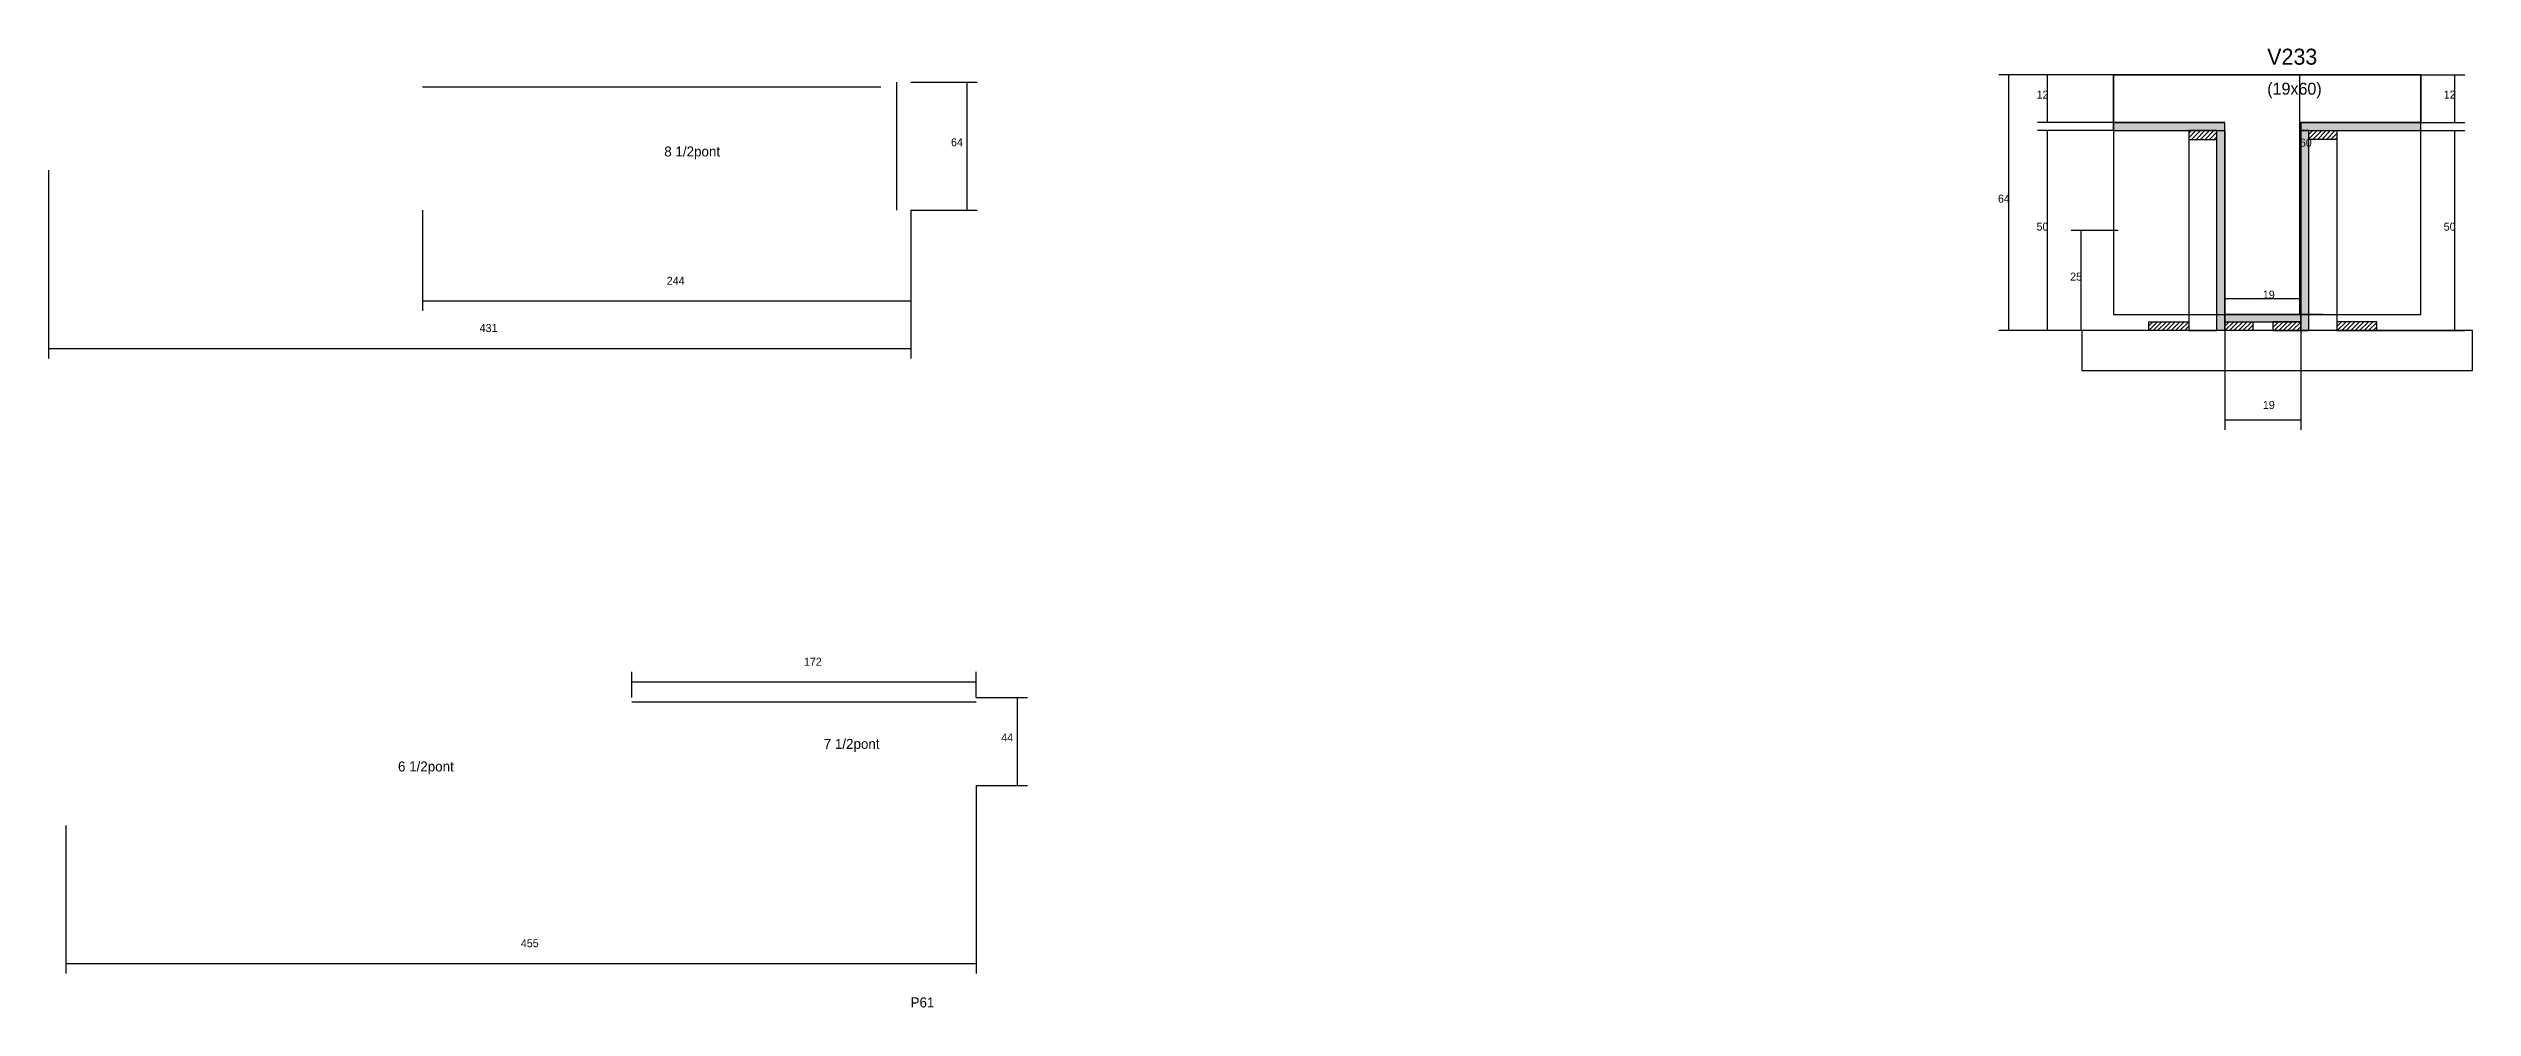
# Model space of a CAD drawing. Header units: metres. Extents: x 5003 to 7220, y 4035 to 4566.
# Drawn here: x 5003 to 6214, y 4086 to 4566 of the extents above; entities that cross this region are included whole.
import ezdxf

# ---------------------------------------------------------------- set-up
doc = ezdxf.new("R2010")
doc.units = ezdxf.units.M
for name, color, linetype in [('CONCRETO', 251, 'Continuous'), ('COTA', 4, 'Continuous'), ('Cota Seção (2x)', 4, 'Continuous'), ('Hachura', 253, 'Continuous'), ('Madeira', 126, 'Continuous'), ('NOMENCLATURA', 7, 'Continuous'), ('Painéis', 200, 'Continuous'), ('SARR_2.2x7', 40, 'Continuous'), ('Texto Seção', 7, 'Continuous')]:
    doc.layers.add(name, color=color, linetype=linetype)

msp = doc.modelspace()

# ---------------------------------------------------------------- hatches: boundary and pattern name
at = {"layer": 'Hachura'}
h = msp.add_hatch(color=8, dxfattribs=at)
h.dxf.hatch_style = 1
h.paths.add_polyline_path([(6090.7, 4524.9), (6090.7, 4528.9), (6090.7, 4528.9), (6035.1, 4528.9), (6035.1, 4528.9), (6035.1, 4524.9), (6035.1, 4524.9), (6090.7, 4524.9)])
h = msp.add_hatch(dxfattribs=at)
h.set_pattern_fill('ANSI31', scale=0.5)
h.paths.add_polyline_path([(6086.7, 4520.5), (6086.7, 4524.9), (6086.7, 4524.9), (6072.7, 4524.9), (6072.7, 4524.9), (6072.7, 4520.5), (6072.7, 4520.5), (6086.7, 4520.5)])
h = msp.add_hatch(color=8, dxfattribs=at)
h.dxf.hatch_style = 1
h.paths.add_polyline_path([(6086.7, 4524.9), (6090.7, 4524.9), (6090.7, 4524.9), (6090.7, 4424.9), (6090.7, 4424.9), (6086.7, 4424.9), (6086.7, 4424.9), (6086.7, 4524.9)])
h = msp.add_hatch(color=8, dxfattribs=at)
h.dxf.hatch_style = 1
h.paths.add_polyline_path([(6188.7, 4524.9), (6188.7, 4528.9), (6188.7, 4528.9), (6128.7, 4528.9), (6128.7, 4528.9), (6128.7, 4524.9), (6128.7, 4524.9), (6188.7, 4524.9)])
h = msp.add_hatch(color=8, dxfattribs=at)
h.dxf.hatch_style = 1
h.paths.add_polyline_path([(6132.7, 4524.9), (6128.7, 4524.9), (6128.7, 4524.9), (6128.7, 4424.9), (6128.7, 4424.9), (6132.7, 4424.9), (6132.7, 4424.9), (6132.7, 4524.9)])
h = msp.add_hatch(dxfattribs=at)
h.set_pattern_fill('ANSI31', scale=0.5)
h.paths.add_polyline_path([(6132.7, 4520.5), (6132.7, 4524.9), (6132.7, 4524.9), (6146.7, 4524.9), (6146.7, 4524.9), (6146.7, 4520.5), (6146.7, 4520.5), (6132.7, 4520.5)])
h = msp.add_hatch(dxfattribs=at)
h.set_pattern_fill('ANSI31', scale=0.5)
h.paths.add_polyline_path([(6052.7, 4424.9), (6052.7, 4429.3), (6052.7, 4429.3), (6072.7, 4429.3), (6072.7, 4429.3), (6072.7, 4424.9), (6072.7, 4424.9), (6052.7, 4424.9)])
h = msp.add_hatch(color=8, dxfattribs=at)
h.dxf.hatch_style = 1
h.paths.add_polyline_path([(6128.7, 4429.3), (6128.7, 4432.9), (6128.7, 4432.9), (6090.7, 4432.9), (6090.7, 4432.9), (6090.7, 4429.3), (6090.7, 4429.3), (6128.7, 4429.3)])
h = msp.add_hatch(dxfattribs=at)
h.set_pattern_fill('ANSI31', scale=0.5)
h.paths.add_polyline_path([(6090.7, 4424.9), (6090.7, 4429.3), (6090.7, 4429.3), (6104.7, 4429.3), (6104.7, 4429.3), (6104.7, 4424.9), (6104.7, 4424.9), (6090.7, 4424.9)])
h = msp.add_hatch(dxfattribs=at)
h.set_pattern_fill('ANSI31', scale=0.5)
h.paths.add_polyline_path([(6128.7, 4424.9), (6128.7, 4429.3), (6128.7, 4429.3), (6114.7, 4429.3), (6114.7, 4429.3), (6114.7, 4424.9), (6114.7, 4424.9), (6128.7, 4424.9)])
h = msp.add_hatch(dxfattribs=at)
h.set_pattern_fill('ANSI31', scale=0.5)
h.paths.add_polyline_path([(6166.7, 4424.9), (6166.7, 4429.3), (6166.7, 4429.3), (6146.7, 4429.3), (6146.7, 4429.3), (6146.7, 4424.9), (6146.7, 4424.9), (6166.7, 4424.9)])

# ---------------------------------------------------------------- linework, layer by layer
at = {"layer": 'CONCRETO'}
for points in [[(6035.1, 4528.9), (6035.1, 4552.9), (6188.7, 4552.9), (6188.7, 4528.9), (6128.7, 4528.9), (6128.7, 4432.9), (6090.7, 4432.9), (6090.7, 4528.9)], [(6035.1, 4432.9), (6188.7, 4432.9), (6188.7, 4552.9), (6035.1, 4552.9)]]:
    msp.add_lwpolyline(points, close=True, dxfattribs=at)
at = {"layer": 'COTA'}
for p, q in [((6035.1, 4552.9), (5977.8, 4552.9)), ((5982.8, 4424.9), (5982.8, 4552.9)), ((6035.1, 4552.9), (5997.1, 4552.9)), ((6002.1, 4528.9), (6002.1, 4552.9)), ((6188.7, 4552.9), (6210.6, 4552.9)), ((6205.6, 4528.9), (6205.6, 4552.9)), ((6035.1, 4528.9), (5997.1, 4528.9)), ((6035.1, 4524.9), (5997.1, 4524.9)), ((6002.1, 4424.9), (6002.1, 4524.9)), ((6188.7, 4528.9), (6210.6, 4528.9)), ((6188.7, 4524.9), (6210.6, 4524.9)), ((6205.6, 4424.9), (6205.6, 4524.9)), ((5002.9, 4505.1), (5002.9, 4411)), ((5189.9, 4485.1), (5189.9, 4434.8)), ((5433.9, 4485.1), (5433.9, 4434.8)), ((5433.9, 4485.1), (5433.9, 4411)), ((6037.4, 4474.9), (6013.9, 4474.9)), ((6018.9, 4424.9), (6018.9, 4474.9)), ((5189.9, 4439.8), (5433.9, 4439.8)), ((6057.1, 4424.9), (5977.8, 4424.9)), ((6057.1, 4424.9), (5997.1, 4424.9)), ((6037.4, 4424.9), (6013.9, 4424.9)), ((6090.7, 4424.9), (6090.7, 4375.2)), ((6128.7, 4424.9), (6128.7, 4375.2)), ((6162.3, 4424.9), (6210.6, 4424.9)), ((5002.9, 4416), (5433.9, 4416)), ((6090.7, 4380.2), (6128.7, 4380.2)), ((5294.5, 4241.4), (5294.5, 4254.2)), ((5466.5, 4241.4), (5466.5, 4254.2)), ((5294.5, 4249.2), (5466.5, 4249.2)), ((5466.5, 4241.4), (5492.2, 4241.4)), ((5487.2, 4197.4), (5487.2, 4241.4)), ((5466.5, 4197.4), (5466.5, 4103.3)), ((5466.5, 4197.4), (5492.2, 4197.4)), ((5011.5, 4177.4), (5011.5, 4103.3)), ((5011.5, 4108.3), (5466.5, 4108.3))]:
    msp.add_line(p, q, dxfattribs=at)
at = {"layer": 'Cota Seção (2x)'}
for p, q in [((5433.9, 4549.1), (5467.1, 4549.1)), ((5462.1, 4485.1), (5462.1, 4549.1)), ((6139.7, 4552.9), (6123.2, 4552.9)), ((6128.2, 4432.9), (6128.2, 4552.9)), ((5433.9, 4485.1), (5467.1, 4485.1)), ((6090.7, 4424.9), (6090.7, 4445.9)), ((6090.7, 4440.9), (6128.7, 4440.9)), ((6128.7, 4424.9), (6128.7, 4445.9)), ((6139.7, 4432.9), (6123.2, 4432.9))]:
    msp.add_line(p, q, dxfattribs=at)
at = {"layer": 'Madeira'}
for points in [[(6086.7, 4520.5), (6086.7, 4524.9), (6072.7, 4524.9), (6072.7, 4520.5)], [(6086.7, 4524.9), (6072.7, 4524.9), (6072.7, 4424.9), (6086.7, 4424.9)], [(6132.7, 4520.5), (6132.7, 4524.9), (6146.7, 4524.9), (6146.7, 4520.5)], [(6132.7, 4524.9), (6146.7, 4524.9), (6146.7, 4424.9), (6132.7, 4424.9)], [(6019.3, 4404.9), (6214.5, 4404.9), (6214.5, 4424.9), (6019.3, 4424.9)], [(6052.7, 4424.9), (6052.7, 4429.3), (6072.7, 4429.3), (6072.7, 4424.9)], [(6090.7, 4424.9), (6090.7, 4429.3), (6104.7, 4429.3), (6104.7, 4424.9)], [(6128.7, 4424.9), (6128.7, 4429.3), (6114.7, 4429.3), (6114.7, 4424.9)], [(6166.7, 4424.9), (6166.7, 4429.3), (6146.7, 4429.3), (6146.7, 4424.9)]]:
    msp.add_lwpolyline(points, close=True, dxfattribs=at)
at = {"layer": 'Painéis'}
for p, q in [((6035.1, 4528.9), (6090.7, 4528.9)), ((6035.1, 4524.9), (6035.1, 4528.9)), ((6090.7, 4524.9), (6090.7, 4528.9)), ((6090.7, 4424.9), (6090.7, 4524.9)), ((6128.7, 4528.9), (6188.7, 4528.9)), ((6128.7, 4524.9), (6128.7, 4528.9)), ((6128.7, 4424.9), (6128.7, 4524.9)), ((6188.7, 4524.9), (6188.7, 4528.9)), ((6090.7, 4432.9), (6128.7, 4432.9)), ((6090.7, 4429.3), (6090.7, 4432.9)), ((6128.7, 4429.3), (6128.7, 4432.9))]:
    msp.add_line(p, q, dxfattribs=at)
for points in [[(6090.7, 4524.9), (6090.7, 4528.9), (6035.1, 4528.9), (6035.1, 4524.9)], [(6086.7, 4524.9), (6090.7, 4524.9), (6090.7, 4424.9), (6086.7, 4424.9)], [(6188.7, 4524.9), (6188.7, 4528.9), (6128.7, 4528.9), (6128.7, 4524.9)], [(6132.7, 4524.9), (6128.7, 4524.9), (6128.7, 4424.9), (6132.7, 4424.9)], [(6128.7, 4429.3), (6128.7, 4432.9), (6090.7, 4432.9), (6090.7, 4429.3)]]:
    msp.add_lwpolyline(points, close=True, dxfattribs=at)
at = {"layer": 'SARR_2.2x7'}
for p, q in [((5189.9, 4546.9), (5418.9, 4546.9)), ((5426.9, 4485.1), (5426.9, 4549.1)), ((5294.5, 4239.2), (5466.5, 4239.2))]:
    msp.add_line(p, q, dxfattribs=at)

# ---------------------------------------------------------------- texts
at = {"layer": 'COTA'}
for s, p in [('12', (5996.6, 4540.9)), ('12', (6200.1, 4540.9)), ('64', (5977.3, 4488.9)), ('50', (5996.6, 4474.9)), ('50', (6200.1, 4474.9)), ('244', (5311.9, 4447.8)), ('25', (6013.4, 4449.9)), ('431', (5218.4, 4424.2)), ('19', (6109.7, 4385.7)), ('172', (5380.5, 4257.3)), ('44', (5479.1, 4219.4)), ('455', (5239, 4116.5))]:
    msp.add_text(s, height=4, dxfattribs=at).set_placement(p)
at = {"layer": 'Cota Seção (2x)'}
for s, p in [('64', (5454, 4517.1)), ('60', (6128.2, 4516.9)), ('19', (6109.7, 4440.9))]:
    msp.add_text(s, height=4, dxfattribs=at).set_placement(p)
at = {"layer": 'NOMENCLATURA'}
for s, p in [('8 1/2pont', (5310.7, 4512)), ('7 1/2pont', (5390.4, 4215.7)), ('6 1/2pont', (5177.6, 4204.4)), ('P61', (5433.8, 4086.4))]:
    msp.add_text(s, height=5, dxfattribs=at).set_placement(p)
at = {"layer": 'Texto Seção'}
for s, height, p in [('V233', 8, (6111.9, 4557.9)), ('(19x60)', 6, (6111.9, 4542.9))]:
    msp.add_text(s, height=height, dxfattribs=at).set_placement(p)

doc.saveas('drawing.dxf')
